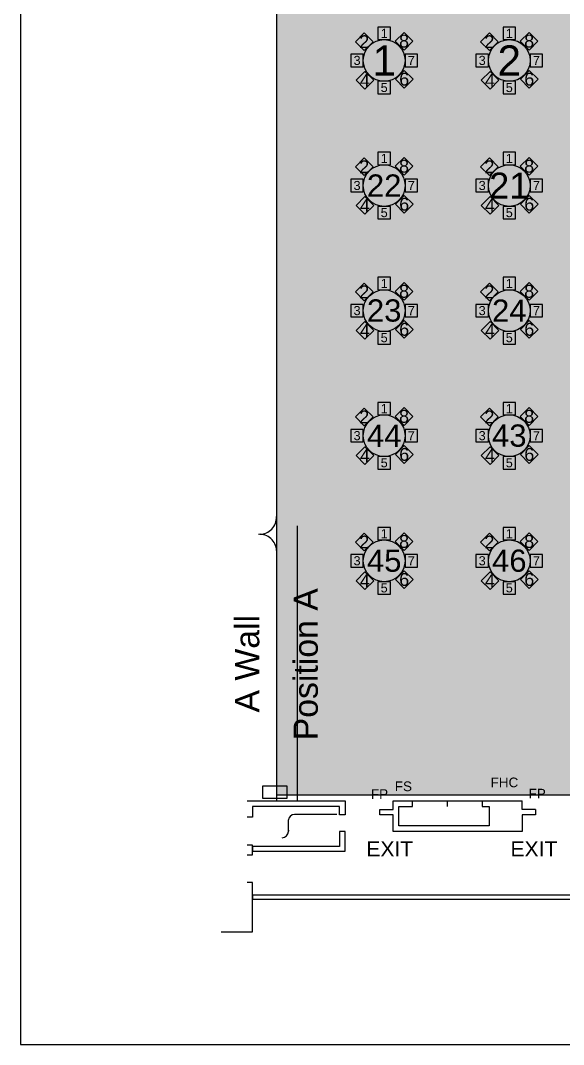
# Model space of a CAD drawing. Header units: feet. Extents: x 280 to 544, y 563 to 815.
# Drawn here: x 279.9 to 345, y 562.8 to 685.6 of the extents above; entities that cross this region are included whole.
import ezdxf
from ezdxf.enums import TextEntityAlignment as Align

# ---------------------------------------------------------------- set-up
doc = ezdxf.new("R2010")
doc.units = ezdxf.units.FT
doc.header["$MEASUREMENT"] = 0
for name, color, linetype in [('[labels]', 7, 'Continuous'), ('Background', 7, 'Continuous'), ('Border', 7, 'Continuous'), ('Building', 7, 'Continuous'), ('Layer 1', 7, 'Continuous')]:
    doc.layers.add(name, color=color, linetype=linetype)
doc.styles.add('Arial', font='Arial.ttf')

msp = doc.modelspace()

# ---------------------------------------------------------------- hatches: boundary and pattern name
at = {"layer": 'Background', "lineweight": 0, "true_color": 0xe6e6e6, "transparency": 33554687}
h = msp.add_hatch(color=254, dxfattribs=at)
h.dxf.hatch_style = 1
h.paths.add_polyline_path([(491.79, 760.88), (310.54, 760.88), (310.54, 592.71), (491.79, 592.71)])
at = {"layer": 'Layer 1', "lineweight": 0, "true_color": 0xd5a6bd, "transparency": 33554687}
h = msp.add_hatch(color=9, dxfattribs=at)
edge = h.paths.add_edge_path(flags=0)
edge.add_ellipse((323.46, 680.76), major_axis=(2.5, 0), ratio=1, start_angle=0.0057, end_angle=360, ccw=False)
edge.add_line((325.96, 680.76), (325.96, 680.76))
h = msp.add_hatch(color=9, dxfattribs=at)
edge = h.paths.add_edge_path(flags=0)
edge.add_ellipse((338.46, 680.76), major_axis=(2.5, 0), ratio=1, start_angle=0.0057, end_angle=360, ccw=False)
edge.add_line((340.96, 680.76), (340.96, 680.76))
h = msp.add_hatch(color=9, dxfattribs=at)
edge = h.paths.add_edge_path(flags=0)
edge.add_ellipse((323.46, 665.76), major_axis=(2.5, 0), ratio=1, start_angle=0.0057, end_angle=360, ccw=False)
edge.add_line((325.96, 665.76), (325.96, 665.76))
h = msp.add_hatch(color=9, dxfattribs=at)
edge = h.paths.add_edge_path(flags=0)
edge.add_ellipse((338.46, 665.76), major_axis=(2.5, 0), ratio=1, start_angle=0.0057, end_angle=360, ccw=False)
edge.add_line((340.96, 665.76), (340.96, 665.76))
h = msp.add_hatch(color=9, dxfattribs=at)
edge = h.paths.add_edge_path(flags=0)
edge.add_ellipse((323.46, 650.76), major_axis=(2.5, 0), ratio=1, start_angle=0.0057, end_angle=360, ccw=False)
edge.add_line((325.96, 650.76), (325.96, 650.76))
h = msp.add_hatch(color=9, dxfattribs=at)
edge = h.paths.add_edge_path(flags=0)
edge.add_ellipse((338.46, 650.76), major_axis=(2.5, 0), ratio=1, start_angle=0.0057, end_angle=360, ccw=False)
edge.add_line((340.96, 650.76), (340.96, 650.76))
h = msp.add_hatch(color=9, dxfattribs=at)
edge = h.paths.add_edge_path(flags=0)
edge.add_ellipse((323.46, 635.76), major_axis=(2.5, 0), ratio=1, start_angle=0.0057, end_angle=360, ccw=False)
edge.add_line((325.96, 635.76), (325.96, 635.76))
h = msp.add_hatch(color=9, dxfattribs=at)
edge = h.paths.add_edge_path(flags=0)
edge.add_ellipse((338.46, 635.76), major_axis=(2.5, 0), ratio=1, start_angle=0.0057, end_angle=360, ccw=False)
edge.add_line((340.96, 635.76), (340.96, 635.76))
h = msp.add_hatch(color=9, dxfattribs=at)
edge = h.paths.add_edge_path(flags=0)
edge.add_ellipse((323.46, 620.76), major_axis=(2.5, 0), ratio=1, start_angle=0.0057, end_angle=360, ccw=False)
edge.add_line((325.96, 620.76), (325.96, 620.76))
h = msp.add_hatch(color=9, dxfattribs=at)
edge = h.paths.add_edge_path(flags=0)
edge.add_ellipse((338.46, 620.76), major_axis=(2.5, 0), ratio=1, start_angle=0.0057, end_angle=360, ccw=False)
edge.add_line((340.96, 620.76), (340.96, 620.76))

# ---------------------------------------------------------------- linework, layer by layer
at = {"layer": 'Background', "color": 254, "lineweight": 0, "true_color": 0xe6e6e6, "transparency": 33554687}
msp.add_lwpolyline([(491.79, 760.88), (310.54, 760.88), (310.54, 592.71), (491.79, 592.71)], close=True, dxfattribs=at)
at = {"layer": 'Background', "color": 254, "lineweight": 25, "true_color": 0xe6e6e6}
msp.add_lwpolyline([(491.79, 760.88), (310.54, 760.88), (310.54, 592.71), (491.79, 592.71)], close=True, dxfattribs=at)
at = {"layer": 'Border', "color": 18, "lineweight": 25, "true_color": 0x000000}
msp.add_lwpolyline([(279.85, 562.76), (543.85, 562.76), (543.85, 814.76), (279.85, 814.76)], close=True, dxfattribs=at)
at = {"layer": 'Building', "color": 18, "lineweight": 25, "true_color": 0x000000}
for points in [[(310.54, 760.88), (310.54, 591.97)], [(313.01, 624.96), (313.01, 591.96)], [(307.02, 591.96), (318.77, 591.96), (318.77, 590.29), (318.11, 590.29), (318.11, 591.3), (307.69, 591.3), (307.69, 590.01), (307.02, 590.01)], [(345.75, 591.96), (388.11, 591.96), (388.11, 591.3), (347.75, 591.3), (347.75, 590.3), (347.25, 590.3), (347.25, 580.67), (307.69, 580.67), (307.69, 580.17), (393.34, 580.17), (393.34, 572.64), (505.45, 572.64), (505.45, 582.4), (504.29, 582.4), (504.29, 582.06), (499.61, 582.06), (499.61, 581.56)], [(341.59, 590.96), (341.59, 590.3), (340, 590.3), (340, 588.32), (324.53, 588.32), (324.53, 590.3), (322.94, 590.3), (322.94, 590.96), (324.53, 590.96), (324.53, 591.96), (326.86, 591.96)], [(331.03, 591.96), (331.03, 591.3)], [(335.2, 591.96), (340, 591.96)], [(340, 590.96), (340, 591.96)], [(341.59, 590.96), (340, 590.96)], [(311.97, 588.3), (311.97, 589.7)], [(317.8, 590.35), (312.7, 590.35)], [(311.97, 588.47), (311.97, 588.34)], [(307.02, 585.52), (307.69, 585.52), (307.69, 586.68), (307.02, 586.68)], [(303.91, 576.28), (307.69, 576.28), (307.69, 582.18), (307.02, 582.18)]]:
    msp.add_lwpolyline(points, dxfattribs=at)
for points in [[(311.81, 592.29), (311.81, 593.72), (308.88, 593.72), (308.88, 592.29)], [(326.86, 591.3), (326.86, 591.96), (335.2, 591.96), (335.2, 591.3), (336.06, 591.3), (336.06, 588.98), (325.2, 588.98), (325.2, 591.3)], [(318.77, 588.32), (318.11, 588.32), (318.11, 586.51), (307.69, 586.51), (307.69, 585.96), (318.77, 585.96), (318.77, 588.32)]]:
    msp.add_lwpolyline(points, close=True, dxfattribs=at)
for centre, radius, start, end in [((308.54, 625.94), 2, -90, 3.37), ((308.55, 621.94), 2, 1.471, 94.841), ((312.71, 589.59), 0.75, 90, 180), ((311.22, 588.3), 0.75, -90, 0)]:
    msp.add_arc(centre, radius, start, end, dxfattribs=at)
at = {"layer": 'Layer 1', "color": 18, "lineweight": 25, "true_color": 0x000000}
for points in [[(322.13, 683.01), (321.07, 684.07), (320.01, 683.01), (321.07, 681.95)], [(324.21, 684.76), (322.71, 684.76), (322.71, 683.26), (324.21, 683.26)], [(325.84, 684.13), (324.78, 683.07), (325.84, 682), (326.9, 683.07)], [(337.13, 683.01), (336.07, 684.07), (335.01, 683.01), (336.07, 681.95)], [(339.21, 684.76), (337.71, 684.76), (337.71, 683.26), (339.21, 683.26)], [(340.84, 684.13), (339.78, 683.07), (340.84, 682), (341.9, 683.07)], [(320.96, 681.51), (319.46, 681.51), (319.46, 680.01), (320.96, 680.01)], [(327.46, 681.51), (325.96, 681.51), (325.96, 680.01), (327.46, 680.01)], [(335.96, 681.51), (334.46, 681.51), (334.46, 680.01), (335.96, 680.01)], [(342.46, 681.51), (340.96, 681.51), (340.96, 680.01), (342.46, 680.01)], [(321.15, 679.44), (320.09, 678.38), (321.15, 677.32), (322.22, 678.38)], [(326.92, 678.51), (325.86, 679.57), (324.8, 678.51), (325.86, 677.45)], [(336.15, 679.44), (335.09, 678.38), (336.15, 677.32), (337.22, 678.38)], [(341.92, 678.51), (340.86, 679.57), (339.8, 678.51), (340.86, 677.45)], [(324.21, 678.26), (322.71, 678.26), (322.71, 676.76), (324.21, 676.76)], [(339.21, 678.26), (337.71, 678.26), (337.71, 676.76), (339.21, 676.76)], [(324.21, 669.76), (322.71, 669.76), (322.71, 668.26), (324.21, 668.26)], [(339.21, 669.76), (337.71, 669.76), (337.71, 668.26), (339.21, 668.26)], [(322.13, 668.01), (321.07, 669.07), (320.01, 668.01), (321.07, 666.95)], [(325.84, 669.13), (324.78, 668.07), (325.84, 667), (326.9, 668.07)], [(337.13, 668.01), (336.07, 669.07), (335.01, 668.01), (336.07, 666.95)], [(340.84, 669.13), (339.78, 668.07), (340.84, 667), (341.9, 668.07)], [(320.96, 666.51), (319.46, 666.51), (319.46, 665.01), (320.96, 665.01)], [(327.46, 666.51), (325.96, 666.51), (325.96, 665.01), (327.46, 665.01)], [(335.96, 666.51), (334.46, 666.51), (334.46, 665.01), (335.96, 665.01)], [(342.46, 666.51), (340.96, 666.51), (340.96, 665.01), (342.46, 665.01)], [(321.15, 664.44), (320.09, 663.38), (321.15, 662.32), (322.22, 663.38)], [(326.92, 663.51), (325.86, 664.57), (324.8, 663.51), (325.86, 662.45)], [(336.15, 664.44), (335.09, 663.38), (336.15, 662.32), (337.22, 663.38)], [(341.92, 663.51), (340.86, 664.57), (339.8, 663.51), (340.86, 662.45)], [(324.21, 663.26), (322.71, 663.26), (322.71, 661.76), (324.21, 661.76)], [(339.21, 663.26), (337.71, 663.26), (337.71, 661.76), (339.21, 661.76)], [(324.21, 654.76), (322.71, 654.76), (322.71, 653.26), (324.21, 653.26)], [(339.21, 654.76), (337.71, 654.76), (337.71, 653.26), (339.21, 653.26)], [(322.13, 653.01), (321.07, 654.07), (320.01, 653.01), (321.07, 651.95)], [(325.84, 654.13), (324.78, 653.07), (325.84, 652), (326.9, 653.07)], [(337.13, 653.01), (336.07, 654.07), (335.01, 653.01), (336.07, 651.95)], [(340.84, 654.13), (339.78, 653.07), (340.84, 652), (341.9, 653.07)], [(320.96, 651.51), (319.46, 651.51), (319.46, 650.01), (320.96, 650.01)], [(327.46, 651.51), (325.96, 651.51), (325.96, 650.01), (327.46, 650.01)], [(335.96, 651.51), (334.46, 651.51), (334.46, 650.01), (335.96, 650.01)], [(342.46, 651.51), (340.96, 651.51), (340.96, 650.01), (342.46, 650.01)], [(321.15, 649.44), (320.09, 648.38), (321.15, 647.32), (322.22, 648.38)], [(326.92, 648.51), (325.86, 649.57), (324.8, 648.51), (325.86, 647.45)], [(336.15, 649.44), (335.09, 648.38), (336.15, 647.32), (337.22, 648.38)], [(341.92, 648.51), (340.86, 649.57), (339.8, 648.51), (340.86, 647.45)], [(324.21, 648.26), (322.71, 648.26), (322.71, 646.76), (324.21, 646.76)], [(339.21, 648.26), (337.71, 648.26), (337.71, 646.76), (339.21, 646.76)], [(322.13, 638.01), (321.07, 639.07), (320.01, 638.01), (321.07, 636.95)], [(324.21, 639.76), (322.71, 639.76), (322.71, 638.26), (324.21, 638.26)], [(325.84, 639.13), (324.78, 638.07), (325.84, 637), (326.9, 638.07)], [(337.13, 638.01), (336.07, 639.07), (335.01, 638.01), (336.07, 636.95)], [(339.21, 639.76), (337.71, 639.76), (337.71, 638.26), (339.21, 638.26)], [(340.84, 639.13), (339.78, 638.07), (340.84, 637), (341.9, 638.07)], [(320.96, 636.51), (319.46, 636.51), (319.46, 635.01), (320.96, 635.01)], [(327.46, 636.51), (325.96, 636.51), (325.96, 635.01), (327.46, 635.01)], [(335.96, 636.51), (334.46, 636.51), (334.46, 635.01), (335.96, 635.01)], [(342.46, 636.51), (340.96, 636.51), (340.96, 635.01), (342.46, 635.01)], [(321.15, 634.44), (320.09, 633.38), (321.15, 632.32), (322.22, 633.38)], [(326.92, 633.51), (325.86, 634.57), (324.8, 633.51), (325.86, 632.45)], [(336.15, 634.44), (335.09, 633.38), (336.15, 632.32), (337.22, 633.38)], [(341.92, 633.51), (340.86, 634.57), (339.8, 633.51), (340.86, 632.45)], [(324.21, 633.26), (322.71, 633.26), (322.71, 631.76), (324.21, 631.76)], [(339.21, 633.26), (337.71, 633.26), (337.71, 631.76), (339.21, 631.76)], [(322.13, 623.01), (321.07, 624.07), (320.01, 623.01), (321.07, 621.95)], [(324.21, 624.76), (322.71, 624.76), (322.71, 623.26), (324.21, 623.26)], [(325.84, 624.13), (324.78, 623.07), (325.84, 622), (326.9, 623.07)], [(337.13, 623.01), (336.07, 624.07), (335.01, 623.01), (336.07, 621.95)], [(339.21, 624.76), (337.71, 624.76), (337.71, 623.26), (339.21, 623.26)], [(340.84, 624.13), (339.78, 623.07), (340.84, 622), (341.9, 623.07)], [(320.96, 621.51), (319.46, 621.51), (319.46, 620.01), (320.96, 620.01)], [(327.46, 621.51), (325.96, 621.51), (325.96, 620.01), (327.46, 620.01)], [(335.96, 621.51), (334.46, 621.51), (334.46, 620.01), (335.96, 620.01)], [(342.46, 621.51), (340.96, 621.51), (340.96, 620.01), (342.46, 620.01)], [(321.15, 619.44), (320.09, 618.38), (321.15, 617.32), (322.22, 618.38)], [(326.92, 618.51), (325.86, 619.57), (324.8, 618.51), (325.86, 617.45)], [(336.15, 619.44), (335.09, 618.38), (336.15, 617.32), (337.22, 618.38)], [(341.92, 618.51), (340.86, 619.57), (339.8, 618.51), (340.86, 617.45)], [(324.21, 618.26), (322.71, 618.26), (322.71, 616.76), (324.21, 616.76)], [(339.21, 618.26), (337.71, 618.26), (337.71, 616.76), (339.21, 616.76)]]:
    msp.add_lwpolyline(points, close=True, dxfattribs=at)
for centre in [(323.46, 680.76), (338.46, 680.76), (323.46, 665.76), (338.46, 665.76), (323.46, 650.76), (338.46, 650.76), (323.46, 635.76), (338.46, 635.76), (323.46, 620.76), (338.46, 620.76)]:
    msp.add_ellipse(centre, major_axis=(2.5, 0), ratio=1, dxfattribs=at)

# ---------------------------------------------------------------- texts
at = {"layer": '[labels]', "color": 18, "true_color": 0x000000, "attachment_point": 5, "line_spacing_factor": 0.85, "style": 'Arial'}
for s, insert, char_height, width in [('1', (323.46, 684.01), 1.09, 1.5), ('1', (338.46, 684.01), 1.09, 1.5), ('2', (321.07, 683.01), 1.54, 2.1213), ('8', (325.84, 683.07), 1.54, 2.1213), ('2', (336.07, 683.01), 1.54, 2.1213), ('8', (340.84, 683.07), 1.54, 2.1213), ('1', (323.46, 680.76), 3.62, 5), ('2', (338.46, 680.76), 3.62, 5), ('3', (320.21, 680.76), 1.09, 1.5), ('7', (326.71, 680.76), 1.09, 1.5), ('3', (335.21, 680.76), 1.09, 1.5), ('7', (341.71, 680.76), 1.09, 1.5), ('4', (321.15, 678.38), 1.54, 2.1213), ('6', (325.86, 678.51), 1.54, 2.1213), ('4', (336.15, 678.38), 1.54, 2.1213), ('6', (340.86, 678.51), 1.54, 2.1213), ('5', (323.46, 677.51), 1.09, 1.5), ('5', (338.46, 677.51), 1.09, 1.5), ('1', (323.46, 669.01), 1.09, 1.5), ('1', (338.46, 669.01), 1.09, 1.5), ('2', (321.07, 668.01), 1.54, 2.1213), ('8', (325.84, 668.07), 1.54, 2.1213), ('2', (336.07, 668.01), 1.54, 2.1213), ('8', (340.84, 668.07), 1.54, 2.1213), ('22', (323.46, 665.76), 2.665, 5), ('21', (338.46, 665.76), 3.108, 5), ('3', (320.21, 665.76), 1.09, 1.5), ('7', (326.71, 665.76), 1.09, 1.5), ('3', (335.21, 665.76), 1.09, 1.5), ('7', (341.71, 665.76), 1.09, 1.5), ('4', (321.15, 663.38), 1.54, 2.1213), ('6', (325.86, 663.51), 1.54, 2.1213), ('4', (336.15, 663.38), 1.54, 2.1213), ('6', (340.86, 663.51), 1.54, 2.1213), ('5', (323.46, 662.51), 1.09, 1.5), ('5', (338.46, 662.51), 1.09, 1.5), ('1', (323.46, 654.01), 1.09, 1.5), ('1', (338.46, 654.01), 1.09, 1.5), ('2', (321.07, 653.01), 1.54, 2.1213), ('8', (325.84, 653.07), 1.54, 2.1213), ('2', (336.07, 653.01), 1.54, 2.1213), ('8', (340.84, 653.07), 1.54, 2.1213), ('23', (323.46, 650.76), 2.665, 5), ('24', (338.46, 650.76), 2.665, 5), ('3', (320.21, 650.76), 1.09, 1.5), ('7', (326.71, 650.76), 1.09, 1.5), ('3', (335.21, 650.76), 1.09, 1.5), ('7', (341.71, 650.76), 1.09, 1.5), ('4', (321.15, 648.38), 1.54, 2.1213), ('6', (325.86, 648.51), 1.54, 2.1213), ('4', (336.15, 648.38), 1.54, 2.1213), ('6', (340.86, 648.51), 1.54, 2.1213), ('5', (323.46, 647.51), 1.09, 1.5), ('5', (338.46, 647.51), 1.09, 1.5), ('2', (321.07, 638.01), 1.54, 2.1213), ('1', (323.46, 639.01), 1.09, 1.5), ('8', (325.84, 638.07), 1.54, 2.1213), ('2', (336.07, 638.01), 1.54, 2.1213), ('1', (338.46, 639.01), 1.09, 1.5), ('8', (340.84, 638.07), 1.54, 2.1213), ('3', (320.21, 635.76), 1.09, 1.5), ('44', (323.46, 635.76), 2.665, 5), ('7', (326.71, 635.76), 1.09, 1.5), ('3', (335.21, 635.76), 1.09, 1.5), ('43', (338.46, 635.76), 2.665, 5), ('7', (341.71, 635.76), 1.09, 1.5), ('4', (321.15, 633.38), 1.54, 2.1213), ('6', (325.86, 633.51), 1.54, 2.1213), ('4', (336.15, 633.38), 1.54, 2.1213), ('6', (340.86, 633.51), 1.54, 2.1213), ('5', (323.46, 632.51), 1.09, 1.5), ('5', (338.46, 632.51), 1.09, 1.5), ('1', (323.46, 624.01), 1.09, 1.5), ('8', (325.84, 623.07), 1.54, 2.1213), ('1', (338.46, 624.01), 1.09, 1.5), ('8', (340.84, 623.07), 1.54, 2.1213), ('2', (321.07, 623.01), 1.54, 2.1213), ('2', (336.07, 623.01), 1.54, 2.1213), ('45', (323.46, 620.76), 2.665, 5), ('46', (338.46, 620.76), 2.665, 5), ('3', (320.21, 620.76), 1.09, 1.5), ('7', (326.71, 620.76), 1.09, 1.5), ('3', (335.21, 620.76), 1.09, 1.5), ('7', (341.71, 620.76), 1.09, 1.5), ('4', (321.15, 618.38), 1.54, 2.1213), ('6', (325.86, 618.51), 1.54, 2.1213), ('4', (336.15, 618.38), 1.54, 2.1213), ('6', (340.86, 618.51), 1.54, 2.1213), ('5', (323.46, 617.51), 1.09, 1.5), ('5', (338.46, 617.51), 1.09, 1.5)]:
    msp.add_mtext(s, dxfattribs=dict(at, insert=insert, char_height=char_height, width=width))
at = {"layer": 'Building', "color": 18, "true_color": 0x000000, "style": 'Arial'}
for s, p in [('Position A', (312.6, 599.24)), ('A Wall', (305.58, 602.57))]:
    msp.add_text(s, height=2.9, rotation=90, dxfattribs=at).set_placement(p, align=Align.TOP_LEFT)
for s, height, p in [('FHC', 1.16, (336.21, 594.77)), ('FP', 1.16, (321.86, 593.37)), ('FS', 1.16, (324.73, 594.3)), ('FP', 1.16, (340.77, 593.42)), ('EXIT', 1.812, (321.32, 587.12)), ('EXIT', 1.812, (338.6, 587.12))]:
    msp.add_text(s, height=height, dxfattribs=at).set_placement(p, align=Align.TOP_LEFT)

doc.saveas('drawing.dxf')
